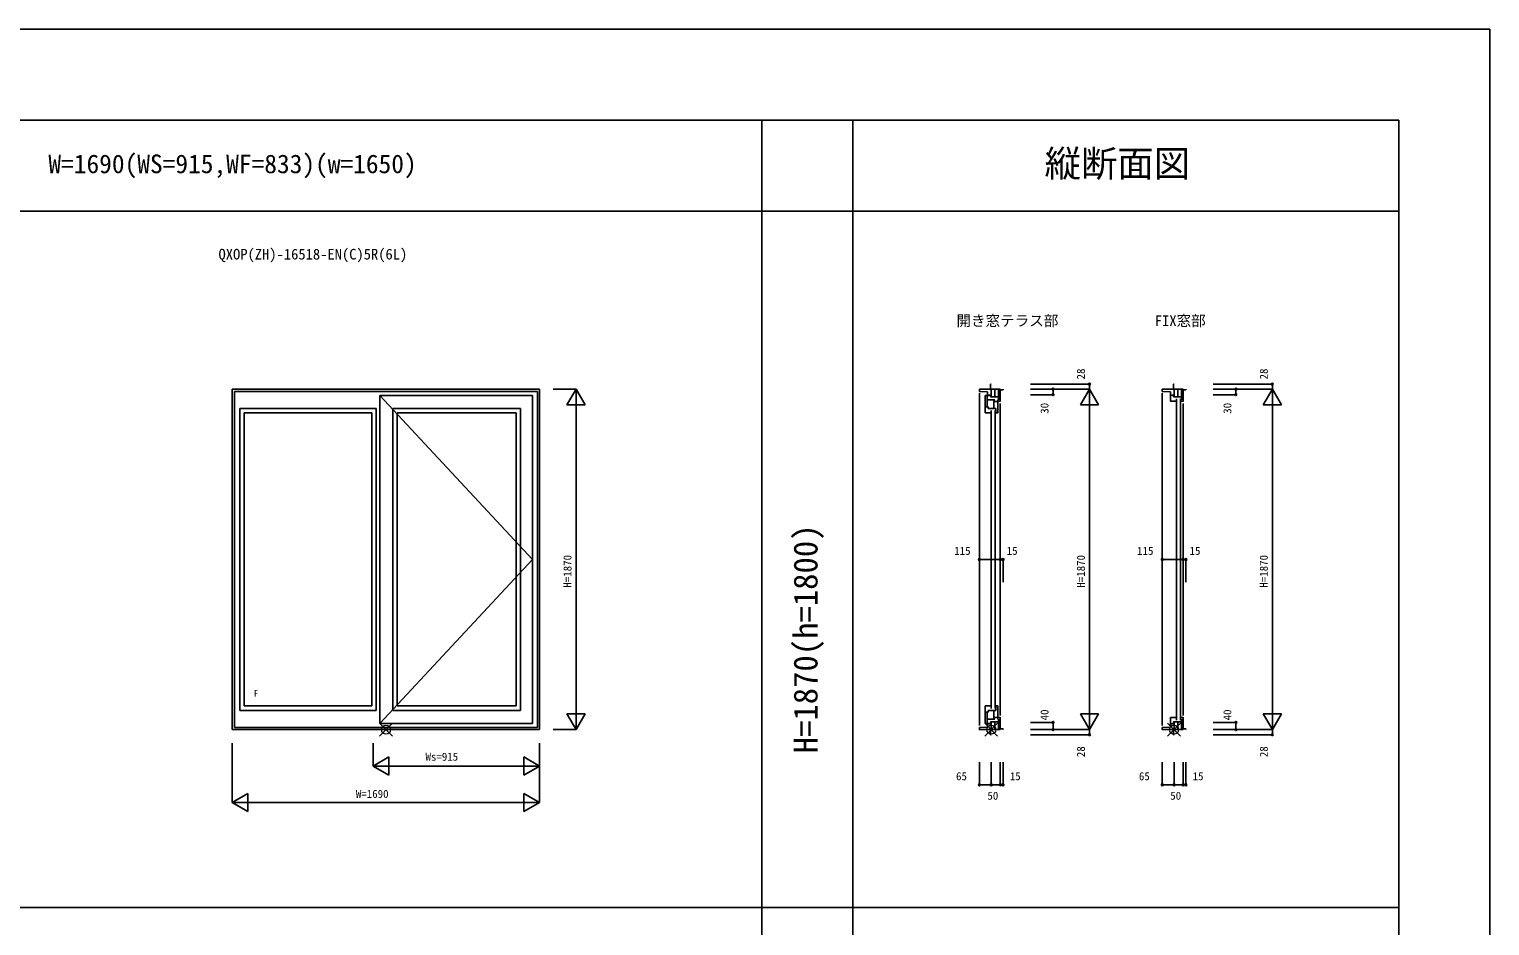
# Model space of a CAD drawing. Units: millimetres, scale not verified. Extents: x -13750 to 13750, y -10000 to 10000.
# Drawn here: x 5723 to 13750, y 5075 to 10000 of the extents above; entities that cross this region are included whole.
import ezdxf
from ezdxf.enums import TextEntityAlignment as Align

# ---------------------------------------------------------------- set-up
doc = ezdxf.new("R2010")
doc.units = ezdxf.units.MM
doc.header["$LTSCALE"] = 50
for name, color, linetype in [('0-0_0', 3, 'Continuous'), ('0-1_YKK_A1', 4, 'Continuous'), ('0-3_YKK_C1', 4, 'Continuous'), ('0-4_YKK_F1', 7, 'Continuous'), ('0-6_YKK_N1', 2, 'Continuous')]:
    doc.layers.add(name, color=color, linetype=linetype)
doc.layers.add('0-5_YKK_IN', color=1, linetype='Continuous', lineweight=18)
doc.styles.add('ＭＳ ゴシック', font='')
doc.styles.get('ＭＳ ゴシック').set_extended_font_data('MS Gothic')

msp = doc.modelspace()

# ---------------------------------------------------------------- linework, layer by layer
at = {"layer": '0-1_YKK_A1'}
for p, q in [((6838.33, 8022.5), (8528.33, 8022.5)), ((6838.33, 8022.5), (6838.33, 6152.5)), ((8516.33, 8010.5), (6850.33, 8010.5)), ((6850.33, 8010.5), (6850.33, 6164.5)), ((7649.33, 7988.5), (8488.33, 7988.5)), ((7649.33, 7988.5), (7649.33, 6186.5)), ((8488.33, 7988.5), (8488.33, 6186.5)), ((8516.33, 8010.5), (8516.33, 6164.5)), ((8528.33, 8022.5), (8528.33, 6152.5)), ((6880.33, 7916.5), (7629.33, 7916.5)), ((6880.33, 7916.5), (6880.33, 6258.5)), ((6904.33, 7892.5), (7605.33, 7892.5)), ((6904.33, 7892.5), (6904.33, 6282.5)), ((7605.33, 7892.5), (7605.33, 6282.5)), ((7629.33, 7916.5), (7629.33, 6258.5)), ((7721.33, 7916.5), (8422.33, 7916.5)), ((7721.33, 7916.5), (7721.33, 6258.5)), ((7745.33, 7892.5), (8398.33, 7892.5)), ((7745.33, 7892.5), (7745.33, 6282.5)), ((8398.33, 7892.5), (8398.33, 6282.5)), ((8422.33, 7916.5), (8422.33, 6258.5)), ((7605.33, 6282.5), (6904.33, 6282.5)), ((8398.33, 6282.5), (7745.33, 6282.5)), ((7629.33, 6258.5), (6880.33, 6258.5)), ((8488.33, 6186.5), (7649.33, 6186.5)), ((8422.33, 6258.5), (7721.33, 6258.5)), ((8528.33, 6152.5), (6838.33, 6152.5)), ((6850.33, 6164.5), (8516.33, 6164.5))]:
    msp.add_line(p, q, dxfattribs=at)
msp.add_lwpolyline([(7649.33, 7988.5), (8488.33, 7087.5), (7649.33, 6186.5)], dxfattribs=at)
at = {"layer": '0-3_YKK_C1'}
for p, q in [((11006.6, 8050.5), (11010, 8050.5)), ((12011.6, 8050.5), (12015, 8050.5)), ((10990, 8008.14), (10945, 8010.5)), ((10945, 8000.5), (10945, 6174.5)), ((10976, 7916.5), (10976, 7988.5)), ((10976, 7988.5), (10987, 7988.5)), ((10987, 7988.5), (10987, 7964.5)), ((10987, 7964.5), (11029, 7964.5)), ((10987, 7925.7), (10987, 7964.5)), ((10990, 8008.14), (10990, 7980.5)), ((10990, 7989.7), (11006.9, 7989.7)), ((11006.6, 8022.5), (11060, 8022.5)), ((11006.9, 7989.7), (11006.9, 7980.5)), ((11006.9, 7980.5), (11050, 7980.5)), ((11010, 8022.5), (11010, 7980.5)), ((11023.6, 7955.4), (11023.6, 7916.5)), ((11030, 7980.5), (11030, 8022.5)), ((11050, 7980.5), (11050, 8022.5)), ((11050, 7980.5), (11050, 7968.5)), ((11060, 7968.5), (11050, 7968.5)), ((11050, 7968.5), (11050, 7964.3)), ((11060, 7956.5), (11050, 7956.5)), ((11060, 8018.5), (11060, 8022.5)), ((11075, 8018.5), (11060, 8018.5)), ((11060, 8018.5), (11060, 7954.5)), ((11075, 8018.5), (11075, 8022.5)), ((11995, 8008.14), (11950, 8010.5)), ((11950, 8000.5), (11950, 6174.5)), ((11995, 8008.14), (11995, 7980.5)), ((11995, 7989.7), (12011.9, 7989.7)), ((11995, 7980.5), (11997.9, 7980.5)), ((12011.6, 8022.5), (12065, 8022.5)), ((12011.9, 7989.7), (12011.9, 7980.5)), ((12011.9, 7980.5), (12055, 7980.5)), ((12015, 8022.5), (12015, 7980.5)), ((12029, 7970.5), (12029, 6204.5)), ((12035, 7980.5), (12035, 8022.5)), ((12051, 7970.5), (12051, 6204.5)), ((12055, 7980.5), (12055, 8022.5)), ((12055, 7980.5), (12055, 7968.5)), ((12065, 7968.5), (12055, 7968.5)), ((12055, 7968.5), (12055, 7964.3)), ((12065, 7956.5), (12055, 7956.5)), ((12065, 8018.5), (12065, 8022.5)), ((12080, 8018.5), (12065, 8018.5)), ((12065, 8018.5), (12065, 7954.5)), ((12080, 8018.5), (12080, 8022.5)), ((10976, 7916.5), (10978.9, 7916.5)), ((10976.7, 7916.5), (10976.7, 7892.5)), ((10976.7, 7892.5), (11012, 7892.5)), ((11035.5, 7916.5), (10992.9, 7916.5)), ((11010, 7906.5), (11010, 6268.5)), ((11032, 7906.5), (11032, 6268.5)), ((11060, 7944.5), (11060, 6230.5)), ((12065, 7944.5), (12065, 6230.5)), ((10976.7, 6258.5), (10976.7, 6282.5)), ((10976.7, 6282.5), (11012, 6282.5)), ((10976, 6258.5), (10976, 6186.5)), ((10976, 6258.5), (10978.9, 6258.5)), ((10976, 6186.5), (10987, 6186.5)), ((10987, 6249.3), (10987, 6210.5)), ((10987, 6186.5), (10987, 6210.5)), ((10987, 6210.5), (11029, 6210.5)), ((10990, 6166.86), (10990, 6194.5)), ((10990, 6185.3), (11006.9, 6185.3)), ((11035.5, 6258.5), (10992.9, 6258.5)), ((11006.9, 6185.3), (11006.9, 6194.5)), ((11006.9, 6194.5), (11050, 6194.5)), ((11010, 6152.5), (11010, 6194.5)), ((11023.6, 6219.6), (11023.6, 6258.5)), ((11030, 6194.5), (11030, 6152.5)), ((11060, 6218.5), (11050, 6218.5)), ((11050, 6206.5), (11050, 6210.7)), ((11060, 6206.5), (11050, 6206.5)), ((11050, 6194.5), (11050, 6206.5)), ((11050, 6194.5), (11050, 6152.5)), ((11060, 6156.5), (11060, 6220.5)), ((11995, 6166.86), (11995, 6194.5)), ((11995, 6194.5), (11997.9, 6194.5)), ((11995, 6185.3), (12011.9, 6185.3)), ((12011.9, 6185.3), (12011.9, 6194.5)), ((12011.9, 6194.5), (12055, 6194.5)), ((12015, 6152.5), (12015, 6194.5)), ((12035, 6194.5), (12035, 6152.5)), ((12065, 6218.5), (12055, 6218.5)), ((12055, 6206.5), (12055, 6210.7)), ((12065, 6206.5), (12055, 6206.5)), ((12055, 6194.5), (12055, 6206.5)), ((12055, 6194.5), (12055, 6152.5)), ((12065, 6156.5), (12065, 6220.5)), ((10990, 6166.86), (10945, 6164.5)), ((11006.6, 6152.5), (11060, 6152.5)), ((11006.6, 6124.5), (11010, 6124.5)), ((11075, 6156.5), (11060, 6156.5)), ((11060, 6156.5), (11060, 6152.5)), ((11075, 6156.5), (11075, 6152.5)), ((11995, 6166.86), (11950, 6164.5)), ((12011.6, 6152.5), (12065, 6152.5)), ((12011.6, 6124.5), (12015, 6124.5)), ((12080, 6156.5), (12065, 6156.5)), ((12065, 6156.5), (12065, 6152.5)), ((12080, 6156.5), (12080, 6152.5))]:
    msp.add_line(p, q, dxfattribs=at)
for points in [[(11006.6, 8050.5), (11006.6, 8022.5), (10945, 8022.5), (10945, 8010.5)], [(12011.6, 8050.5), (12011.6, 8022.5), (11950, 8022.5), (11950, 8010.5)], [(11023.6, 7964.5), (11023.6, 7955.4), (11046, 7955.4)], [(11046, 7964.5), (11046, 7892.5), (11035.5, 7892.5), (11035.5, 7916.5)], [(11995.7, 7980.5), (11995.7, 7956.5), (12031, 7956.5)], [(10992.9, 7916.5), (10992.9, 7925.7), (10976, 7925.7)], [(11046, 6210.5), (11046, 6282.5), (11035.5, 6282.5), (11035.5, 6258.5)], [(10992.9, 6258.5), (10992.9, 6249.3), (10976, 6249.3)], [(11023.6, 6210.5), (11023.6, 6219.6), (11046, 6219.6)], [(11995.7, 6194.5), (11995.7, 6218.5), (12031, 6218.5)], [(11006.6, 6124.5), (11006.6, 6152.5), (10945, 6152.5), (10945, 6164.5)], [(12011.6, 6124.5), (12011.6, 6152.5), (11950, 6152.5), (11950, 6164.5)]]:
    msp.add_lwpolyline(points, dxfattribs=at)
at = {"layer": '0-4_YKK_F1'}
for p, q in [((-13750, 10000), (13750, 10000)), ((13750, -10000), (13750, 10000)), ((-13750, 9500), (13250, 9500)), ((9750, -10000), (9750, 9500)), ((10250, -10000), (10250, 9500)), ((13250, -10000), (13250, 9500)), ((-13750, 9000), (13250, 9000)), ((-13750, 5175), (13250, 5175))]:
    msp.add_line(p, q, dxfattribs=at)
at = {"layer": '0-5_YKK_IN'}
for p, q in [((7647.97, 6187.86), (7718.69, 6117.14)), ((7647.97, 6117.14), (7718.69, 6187.86)), ((10974.64, 6187.86), (11045.36, 6117.14)), ((10974.64, 6117.14), (11045.36, 6187.86)), ((11979.64, 6187.86), (12050.36, 6117.14)), ((11979.64, 6117.14), (12050.36, 6187.86))]:
    msp.add_line(p, q, dxfattribs=at)
for centre in [(7683.33, 6152.5), (11010, 6152.5), (12015, 6152.5)]:
    msp.add_circle(centre, 25, dxfattribs=at)
at = {"layer": '0-6_YKK_N1'}
for p, q in [((11225, 8050.5), (11550, 8050.5)), ((11550, 8050.5), (11550, 6124.5)), ((12230, 8050.5), (12555, 8050.5)), ((12555, 8050.5), (12555, 6124.5)), ((8603.33, 8022.5), (8728.33, 8022.5)), ((11225, 8022.5), (11550, 8022.5)), ((11225, 7992.5), (11350, 7992.5)), ((11350, 7992.5), (11350, 8022.5)), ((11500, 7935.9), (11550, 8022.5)), ((11550, 8022.5), (11600, 7935.9)), ((12230, 8022.5), (12555, 8022.5)), ((12230, 7992.5), (12355, 7992.5)), ((12355, 7992.5), (12355, 8022.5)), ((12505, 7935.9), (12555, 8022.5)), ((12555, 8022.5), (12605, 7935.9)), ((8678.33, 7935.9), (8778.33, 7935.9)), ((11500, 7935.9), (11600, 7935.9)), ((12505, 7935.9), (12605, 7935.9)), ((10945, 7087.5), (11075, 7087.5)), ((10945, 7087.5), (10945, 6962.5)), ((11060, 7087.5), (11060, 6962.5)), ((11075, 7087.5), (11075, 6962.5)), ((11950, 7087.5), (12080, 7087.5)), ((11950, 7087.5), (11950, 6962.5)), ((12065, 7087.5), (12065, 6962.5)), ((12080, 7087.5), (12080, 6962.5)), ((8678.33, 6239.1), (8778.33, 6239.1)), ((8678.33, 6239.1), (8728.33, 6152.5)), ((11225, 6192.5), (11350, 6192.5)), ((11350, 6192.5), (11350, 6152.5)), ((11500, 6239.1), (11600, 6239.1)), ((12230, 6192.5), (12355, 6192.5)), ((12355, 6192.5), (12355, 6152.5)), ((12505, 6239.1), (12605, 6239.1)), ((8603.33, 6152.5), (8728.33, 6152.5)), ((11225, 6152.5), (11550, 6152.5)), ((11225, 6124.5), (11550, 6124.5)), ((12230, 6152.5), (12555, 6152.5)), ((12230, 6124.5), (12555, 6124.5)), ((6838.33, 6077.5), (6838.33, 5752.5)), ((7613.33, 6077.5), (7613.33, 5952.5)), ((8528.33, 6077.5), (8528.33, 5752.5)), ((7699.93, 6002.5), (7613.33, 5952.5)), ((7613.33, 5952.5), (8528.33, 5952.5)), ((7613.33, 5952.5), (7699.93, 5902.5)), ((7699.93, 6002.5), (7699.93, 5902.5)), ((8441.73, 6002.5), (8441.73, 5902.5)), ((10945, 5974.5), (10945, 5849.5)), ((11010, 5974.5), (11010, 5849.5)), ((11060, 5974.5), (11060, 5849.5)), ((11075, 5974.5), (11075, 5849.5)), ((11950, 5974.5), (11950, 5849.5)), ((12015, 5974.5), (12015, 5849.5)), ((12065, 5974.5), (12065, 5849.5)), ((12080, 5974.5), (12080, 5849.5)), ((6924.93, 5802.5), (6838.33, 5752.5)), ((6924.93, 5802.5), (6924.93, 5702.5)), ((8441.73, 5802.5), (8528.33, 5752.5)), ((8441.73, 5802.5), (8441.73, 5702.5)), ((10945, 5849.5), (11075, 5849.5)), ((11950, 5849.5), (12080, 5849.5)), ((8528.33, 5752.5), (6838.33, 5752.5)), ((6838.33, 5752.5), (6924.93, 5702.5)), ((8528.33, 5752.5), (8441.73, 5702.5))]:
    msp.add_line(p, q, dxfattribs=at)
for points in [[(8678.33, 7935.9), (8728.33, 8022.5), (8778.33, 7935.9)], [(8728.33, 8022.5), (8728.33, 6152.5), (8778.33, 6239.1)], [(11500, 6239.1), (11550, 6152.5), (11600, 6239.1)], [(12505, 6239.1), (12555, 6152.5), (12605, 6239.1)], [(8441.73, 6002.5), (8528.33, 5952.5), (8441.73, 5902.5)]]:
    msp.add_lwpolyline(points, dxfattribs=at)
for centre in [(11350, 8022.5), (11550, 8050.5), (12355, 8022.5), (12555, 8050.5), (11350, 7992.5), (12355, 7992.5), (10945, 7087.5), (11060, 7087.5), (11075, 7087.25), (11950, 7087.5), (12065, 7087.5), (12080, 7087.25), (11350, 6192.5), (12355, 6192.5), (11350, 6152.5), (11550, 6124.5), (12355, 6152.5), (12555, 6124.5), (10945, 5849.5), (11010, 5849.5), (11060, 5849.5), (11075, 5849.5), (11950, 5849.5), (12015, 5849.5), (12065, 5849.5), (12080, 5849.5)]:
    msp.add_circle(centre, 5, dxfattribs=at)

# ---------------------------------------------------------------- texts
at = {"layer": '0-0_0', "style": 'ＭＳ ゴシック'}
for s, height, p in [('W=1690(WS=915,WF=833)(w=1650)', 102.6, (5828.33, 9178.3)), ('縦断面図', 146.6, (11303.33, 9144.81))]:
    msp.add_text(s, height=height, dxfattribs=at).set_placement(p, align=Align.BOTTOM_LEFT)
at = {"layer": '0-0_0', "color": 7, "style": 'ＭＳ ゴシック'}
for s, p in [('QXOP(ZH)-16518-EN(C)5R(6L)', (6763.34, 8717.41)), ('開き窓テラス部', (10819, 8352)), ('FIX窓部', (11909, 8352))]:
    msp.add_text(s, height=58.65, dxfattribs=at).set_placement(p, align=Align.BOTTOM_LEFT)
at = {"layer": '0-0_0', "style": 'ＭＳ ゴシック'}
msp.add_text('H=1870(h=1800)', height=132, rotation=90, dxfattribs=at).set_placement((10094.95, 6022.5), align=Align.BOTTOM_LEFT)
at = {"layer": '0-1_YKK_A1', "style": 'ＭＳ ゴシック'}
msp.add_text('F', height=36.66, dxfattribs=at).set_placement((6957.05, 6322.16), align=Align.BOTTOM_LEFT)
at = {"layer": '0-6_YKK_N1', "style": 'ＭＳ ゴシック'}
for s, p in [('28', (11538, 8076.31)), ('28', (12543, 8076.31)), ('30', (11338, 7887.62)), ('30', (12343, 7887.62)), ('H=1870', (8716.33, 6932.5)), ('H=1870', (11538, 6932.5)), ('H=1870', (12543, 6932.5)), ('40', (11338, 6203.48)), ('40', (12343, 6203.48)), ('28', (11538, 6001.46)), ('28', (12543, 6001.46))]:
    msp.add_text(s, height=43.99, rotation=90, dxfattribs=at).set_placement(p, align=Align.BOTTOM_LEFT)
for s, p in [('115', (10806.7, 7099.5)), ('15', (11095.01, 7099.5)), ('115', (11811.7, 7099.5)), ('15', (12100.01, 7099.5)), ('Ws=915', (7900.83, 5968.64)), ('65', (10816.7, 5861.5)), ('15', (11112.06, 5861.5)), ('65', (11821.7, 5861.5)), ('15', (12117.06, 5861.5)), ('W=1690', (7518.33, 5764.5)), ('50', (10989.09, 5754.26)), ('50', (11994.09, 5754.26))]:
    msp.add_text(s, height=43.99, dxfattribs=at).set_placement(p, align=Align.BOTTOM_LEFT)

doc.saveas('drawing.dxf')
